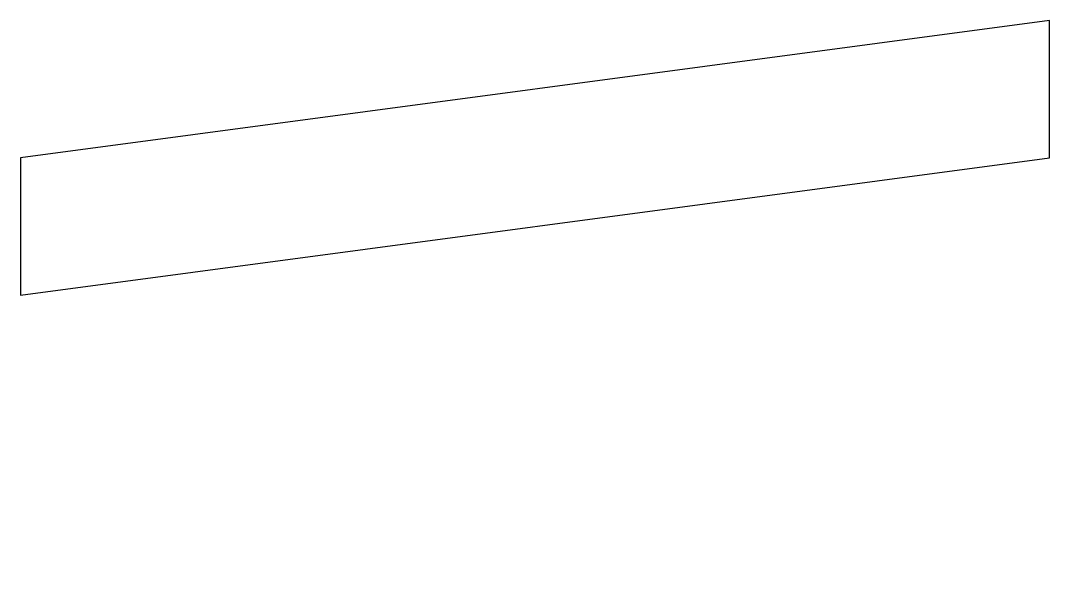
# Model space of a CAD drawing. Header units: metres. Extents: x -25 to 11, y 7.2 to 26.4.
import ezdxf

# ---------------------------------------------------------------- set-up
doc = ezdxf.new("R2010")
doc.units = ezdxf.units.M

# ---------------------------------------------------------------- blocks, each defined once
blk = doc.blocks.new('B0', base_point=(1, -2, 3))
blk.add_3dface([(0, 0, 1), (3, 0, 2), (3, 4, 3), (0, 4, 2)])
blk = doc.blocks.new('B1', base_point=(1, -2, 3))
at = {"extrusion": (0, 3, 4), "xscale": 2, "yscale": 3, "zscale": 4, "rotation": 90}
blk.add_blockref('B0', (10, 20, 30), dxfattribs=at)

msp = doc.modelspace()

# ---------------------------------------------------------------- block references
at = {"extrusion": (0, 0, -1), "xscale": 3, "yscale": -2, "zscale": 4, "rotation": 180}
msp.add_blockref('B1', (10, 20, 30), dxfattribs=at)

doc.saveas('drawing.dxf')
